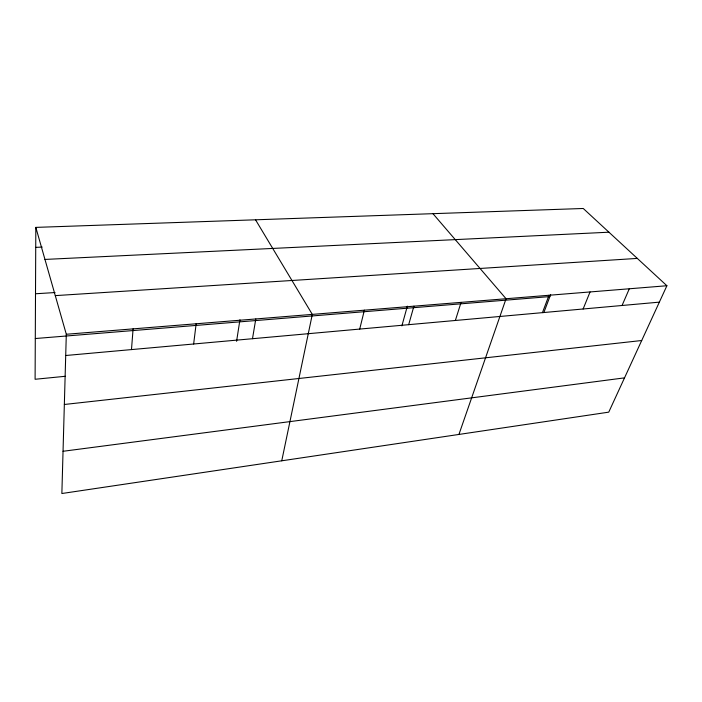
<?xml version="1.0" encoding="UTF-8"?>
<svg xmlns="http://www.w3.org/2000/svg" width="702" height="702" viewBox="0 0 702 702"><rect width="100%" height="100%" fill="white"/><g stroke="black" fill="none" stroke-linecap="round" stroke-linejoin="round"><path stroke-width="1.05" d="M35.82 227.387L66.304 334.266L61.864 493.515L608.748 412.153L666.9 285.74L583.248 208.485L35.82 227.387L35.1 379.273L65.383 376.281M131.485 349.587L133.09 328.869M193.647 343.998L196.148 323.771M236.583 341.304L239.944 319.752M252.492 338.715L255.8 318.954M281.756 460.802L312.302 314.391L255.537 219.805M359.722 329.071L364.373 310.187M401.877 325.886L407.344 306.16M408.687 324.675L413.899 306.186M455.361 320.481L461.074 302.369M458.932 434.441L506.063 298.736L432.95 213.671M542.444 312.653L549.008 295.27M543.831 312.618L550.675 294.515M583.125 308.994L590.049 291.953M622.051 305.493L629.308 288.776M63.04 451.281L624.526 377.86M64.347 404.484L641.707 340.514M65.716 355.502L659.353 302.141M35.293 338.531L549.903 296.569M66.304 334.266L666.9 285.74M55.282 295.621L637.311 258.406M35.504 293.769L55.028 292.55M44.963 259.433L608.932 232.204M35.723 247.367L42.199 247.086"/></g></svg>
